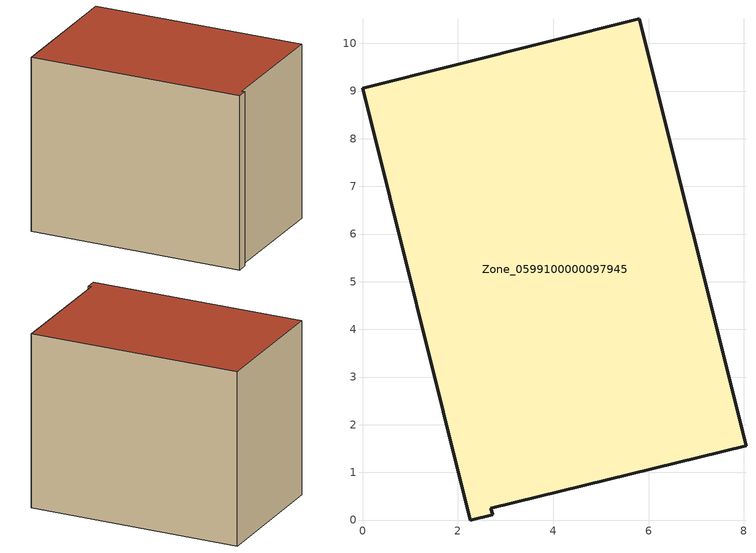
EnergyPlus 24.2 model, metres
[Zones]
Zone_0599100000097945
 floor ground (C_G): 8.04,1.56 2.69,0.25 2.73,0.12 2.26,0 0,9.06 5.81,10.51 z0
 wall outside (C_F): 8.04,1.56 5.81,10.51 0,9.06 2.26,0 2.73,0.12 2.69,0.25 8.04,1.56 z0:7.61
 roof outside (C_R): 2.69,0.25 8.04,1.56 5.81,10.51 0,9.06 2.26,0 2.73,0.12 z7.61
[BUILDING]
Pand.0599100000097945: North Axis=0; Terrain=City; Loads Convergence Tolerance Value=0.04; Temperature Convergence Tolerance Value=0.4; Solar Distribution=FullExterior; Maximum Number of Warmup Days=25; Minimum Number of Warmup Days=1
[Site:Location]
Rotterdam.The.Hague.AP_ZH_NLD Design_Conditions: Latitude=51.96; Longitude=4.45; Time Zone=1; Elevation=-4.5
[SITE:GROUNDTEMPERATURE:BUILDINGSURFACE]
18, 18, 18, 18, 18, 18, 18, 18, 18, 18, 18, 18
[MATERIAL] Thermal Absorptance=0.9; Solar Absorptance=0.7; Visible Absorptance=0.7
Name | Roughness | Thickness | Conductivity | Density | Specific Heat
G.TI.1965-1974 | MediumSmooth | 0.15 | 0.882353 | 540 | 1210
F.TI.1965-1974 | Rough | 0.3 | 0.697674 | 1920 | 840
R.TI.1965-1974 | MediumRough | 0.2 | 0.232558 | 1500 | 1000
[CONSTRUCTION]
C_G: G.TI.1965-1974
C_F: F.TI.1965-1974
C_R: R.TI.1965-1974
[ZONE]
Zone_0599100000097945: Type=1; Multiplier=1; Ceiling Height=Autocalculate; Volume=Autocalculate; Floor Area=autocalculate; Part of Total Floor Area=Yes
[ZONEINFILTRATION:DESIGNFLOWRATE]
Infil_Zone_0599100000097945: Zone or ZoneList or Space or SpaceList=Zone_0599100000097945; Schedule=AlwaysOn; Design Flow Rate Calculation Method=Flow/Area; Flow Rate per Floor Area=0.003; Constant Term Coefficient=1; Temperature Term Coefficient=0; Velocity Term Coefficient=0; Velocity Squared Term Coefficient=0
[HVACTEMPLATE:ZONE:IDEALLOADSAIRSYSTEM]
Zone_0599100000097945: Maximum Heating Supply Air Temperature=50; Minimum Cooling Supply Air Temperature=13; Maximum Heating Supply Air Humidity Ratio=0.0156; Minimum Cooling Supply Air Humidity Ratio=0.0077; Heating Limit=NoLimit; Cooling Limit=NoLimit; Dehumidification Control Type=ConstantSensibleHeatRatio; Cooling Sensible Heat Ratio=0.7; Dehumidification Setpoint=60; Humidification Control Type=None; Humidification Setpoint=30; Outdoor Air Method=None; Outdoor Air Flow Rate per Person=0.00944; Outdoor Air Flow Rate per Zone Floor Area=0; Outdoor Air Flow Rate per Zone=0; Demand Controlled Ventilation Type=None; Outdoor Air Economizer Type=NoEconomizer; Heat Recovery Type=None; Sensible Heat Recovery Effectiveness=0.7; Latent Heat Recovery Effectiveness=0.65
[ZONECONTROL:THERMOSTAT]
ThermostatControl_Zone_0599100000097945: Zone or ZoneList=Zone_0599100000097945; Control Type Schedule=DualSetpointControlType; Control 1=Thermostat_Zone_0599100000097945; Temperature Difference Between Cutout And Setpoint=0
[THERMOSTATSETPOINT:DUALSETPOINT]
Thermostat_Zone_0599100000097945: Heating Setpoint Temperature Schedule=HeatingSetpoint_Zone_0599100000097945; Cooling Setpoint Temperature Schedule=CoolingSetpoint_Zone_0599100000097945
[SCHEDULE:COMPACT]
HeatingSetpoint_Zone_0599100000097945: Through: 12/31, For: AllDays, Until: 24:00, 21
CoolingSetpoint_Zone_0599100000097945: Through: 12/31, For: AllDays, Until: 24:00, 24
DualSetpointControlType: Through: 12/31, For: AllDays, Until: 24:00, 4
AlwaysOn: Through: 12/31, For: AllDays, Until: 24:00, 1
